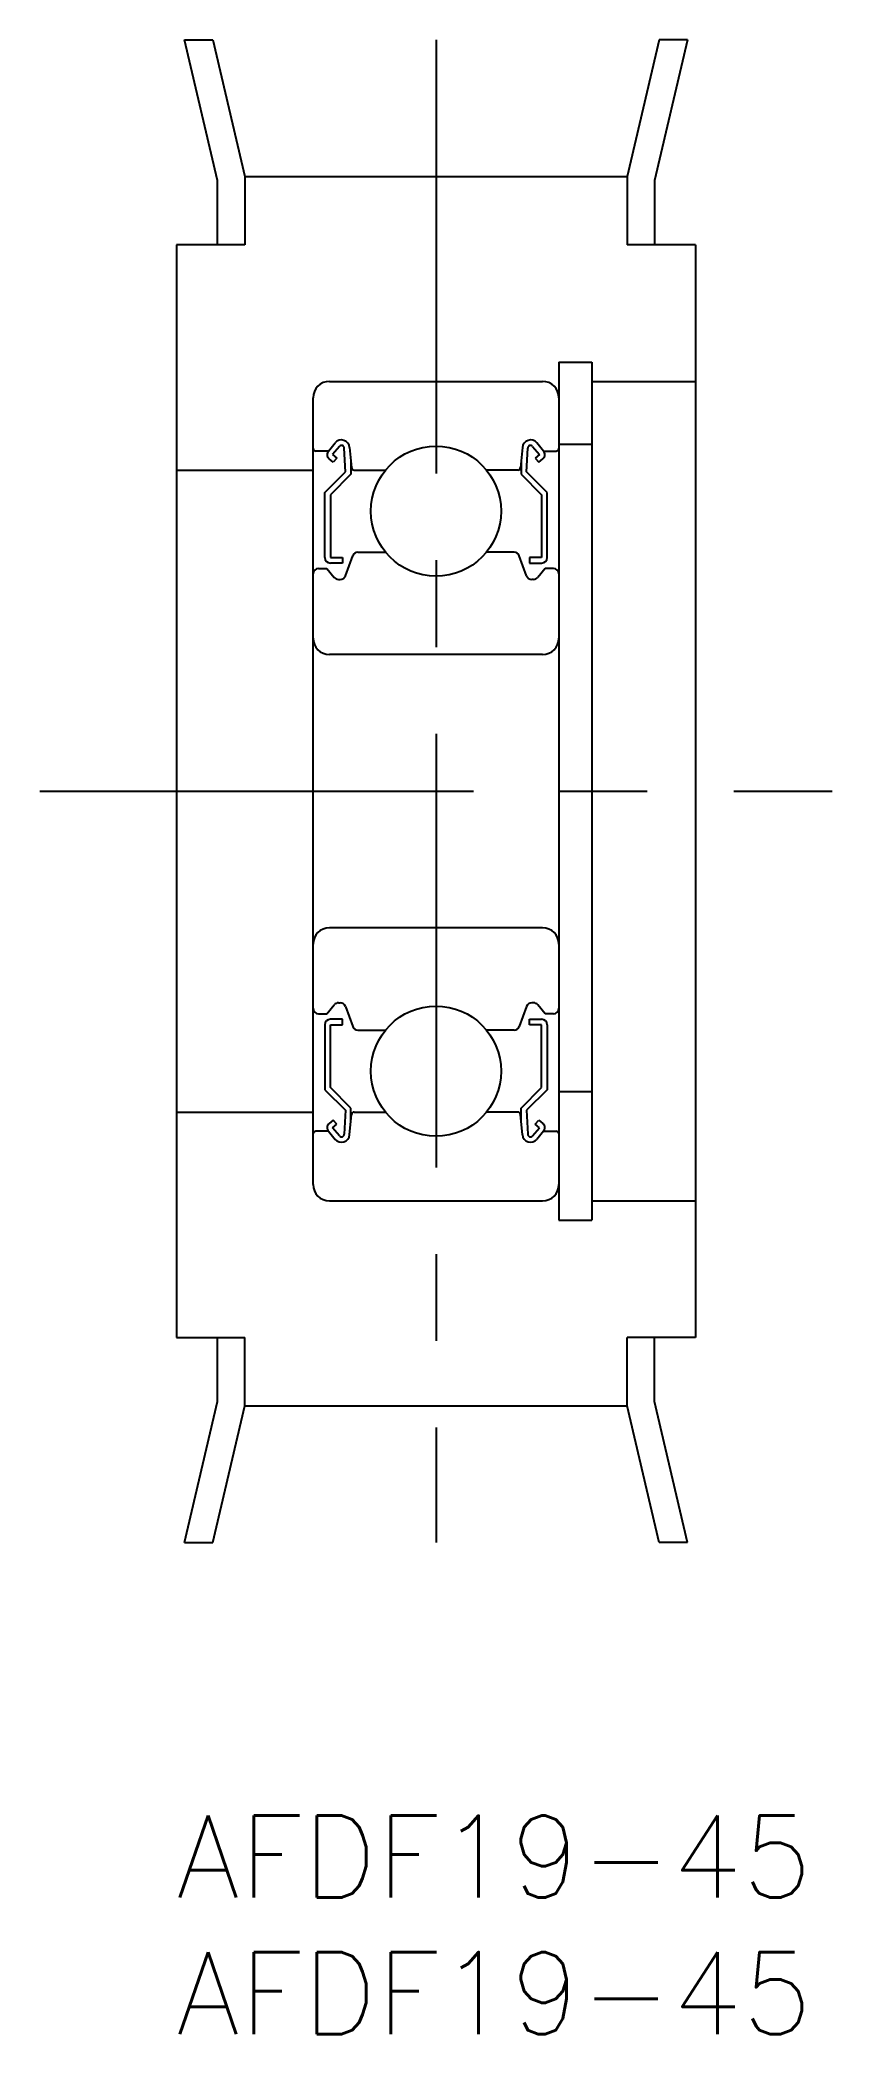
# Model space of a CAD drawing. Extents: x -5 to 24, y -8 to 65.
import ezdxf

# ---------------------------------------------------------------- set-up
doc = ezdxf.new("R2010")
doc.units = 0
doc.header["$LTSCALE"] = 0.5
doc.linetypes.add('CENTER', pattern=[50.8, 31.75, -6.35, 6.35, -6.35])
for name, color, linetype in [('MSM_CENTER', 1, 'CENTER'), ('MSM_CONTINUOUS', 7, 'CONTINUOUS'), ('MSM_PART_NUMBER', 7, 'CONTINUOUS')]:
    doc.layers.add(name, color=color, linetype=linetype)
doc.styles.get("Standard").update_dxf_attribs({"font": 'txt.shx', "height": 3, "bigfont": 'bigfont.shx'})

msp = doc.modelspace()

# ---------------------------------------------------------------- linework, layer by layer
at = {"layer": 'MSM_CENTER', "linetype": 'CENTER'}
for p, q in [((9.5, 65), (9.5, 10)), ((-5, 37.5), (24, 37.5))]:
    msp.add_line(p, q, dxfattribs=at)
at = {"layer": 'MSM_CONTINUOUS', "linetype": 'CONTINUOUS'}
for p, q in [((1.5, 59.848), (0.289, 65)), ((0.289, 65), (1.325, 65)), ((1.325, 65), (2.5, 60)), ((17.675, 65), (16.5, 60)), ((18.711, 65), (17.5, 59.848)), ((18.711, 65), (17.675, 65)), ((2.5, 60), (16.5, 60)), ((2.5, 60), (2.5, 57.5)), ((16.5, 60), (16.5, 57.5)), ((1.5, 57.5), (1.5, 59.848)), ((17.5, 59.848), (17.5, 57.5)), ((0, 57.5), (0, 17.5)), ((2.5, 57.5), (0, 57.5)), ((19, 57.5), (16.5, 57.5)), ((19, 57.5), (19, 17.5)), ((14, 53.2), (15.2, 53.2)), ((14, 53.2), (14, 21.8)), ((15.2, 53.2), (15.2, 21.8)), ((5, 23.1), (5, 51.9)), ((5.6, 52.5), (13.4, 52.5)), ((15.2, 52.5), (19, 52.5)), ((5.56, 49.95), (5.1, 49.95)), ((5.56, 49.95), (5.81, 50.247)), ((5.738, 49.54), (5.585, 49.668)), ((5.963, 50.119), (5.713, 49.821)), ((5.713, 49.821), (5.866, 49.693)), ((5.866, 49.693), (5.738, 49.54)), ((6.183, 49.183), (6.14, 50.06)), ((6.338, 50.081), (6.403, 49.341)), ((12.662, 50.081), (12.597, 49.341)), ((12.817, 49.183), (12.86, 50.06)), ((13.037, 50.119), (13.287, 49.821)), ((13.287, 49.821), (13.134, 49.693)), ((13.134, 49.693), (13.262, 49.54)), ((13.44, 49.95), (13.19, 50.247)), ((13.262, 49.54), (13.415, 49.668)), ((13.44, 49.95), (13.9, 49.95)), ((14, 50.2), (15.2, 50.2)), ((0, 49.25), (5, 49.25)), ((5.433, 48.433), (6.183, 49.183)), ((6.383, 49.1), (5.633, 48.35)), ((6.383, 49.57), (6.383, 49.1)), ((6.503, 49.25), (7.651, 49.25)), ((12.497, 49.25), (11.349, 49.25)), ((12.617, 49.57), (12.617, 49.1)), ((12.617, 49.1), (13.367, 48.35)), ((13.567, 48.433), (12.817, 49.183)), ((5.433, 46.05), (5.433, 48.433)), ((5.633, 48.35), (5.633, 46.05)), ((13.367, 48.35), (13.367, 46.05)), ((13.567, 46.05), (13.567, 48.433)), ((5.633, 46.05), (6.083, 46.05)), ((6.083, 46.05), (6.083, 45.85)), ((6.182, 45.382), (6.45, 46.118)), ((6.638, 46.25), (7.651, 46.25)), ((12.362, 46.25), (11.349, 46.25)), ((12.818, 45.382), (12.55, 46.118)), ((13.367, 46.05), (12.917, 46.05)), ((12.917, 46.05), (12.917, 45.85)), ((5.2, 45.65), (5.5, 45.65)), ((5.5, 45.65), (5.776, 45.321)), ((6.083, 45.85), (5.633, 45.85)), ((12.917, 45.85), (13.367, 45.85)), ((13.5, 45.65), (13.224, 45.321)), ((13.8, 45.65), (13.5, 45.65)), ((5.929, 45.25), (5.994, 45.25)), ((13.071, 45.25), (13.006, 45.25)), ((13.4, 42.5), (5.6, 42.5)), ((13.4, 32.5), (5.6, 32.5)), ((5.2, 29.35), (5.5, 29.35)), ((5.5, 29.35), (5.776, 29.679)), ((5.929, 29.75), (5.994, 29.75)), ((6.182, 29.618), (6.45, 28.882)), ((12.818, 29.618), (12.55, 28.882)), ((13.071, 29.75), (13.006, 29.75)), ((13.5, 29.35), (13.224, 29.679)), ((13.8, 29.35), (13.5, 29.35)), ((5.433, 28.95), (5.433, 26.567)), ((6.083, 29.15), (5.633, 29.15)), ((5.633, 26.65), (5.633, 28.95)), ((5.633, 28.95), (6.083, 28.95)), ((6.083, 28.95), (6.083, 29.15)), ((6.638, 28.75), (7.651, 28.75)), ((12.362, 28.75), (11.349, 28.75)), ((12.917, 28.95), (12.917, 29.15)), ((12.917, 29.15), (13.367, 29.15)), ((13.367, 28.95), (12.917, 28.95)), ((13.367, 26.65), (13.367, 28.95)), ((13.567, 28.95), (13.567, 26.567)), ((5.433, 26.567), (6.183, 25.817)), ((6.383, 25.9), (5.633, 26.65)), ((12.617, 25.9), (13.367, 26.65)), ((13.567, 26.567), (12.817, 25.817)), ((14, 26.5), (15.2, 26.5)), ((0, 25.75), (5, 25.75)), ((6.183, 25.817), (6.14, 24.94)), ((6.338, 24.919), (6.403, 25.659)), ((6.383, 25.43), (6.383, 25.9)), ((6.503, 25.75), (7.651, 25.75)), ((12.497, 25.75), (11.349, 25.75)), ((12.662, 24.919), (12.597, 25.659)), ((12.617, 25.43), (12.617, 25.9)), ((12.817, 25.817), (12.86, 24.94)), ((5.56, 25.05), (5.1, 25.05)), ((5.56, 25.05), (5.81, 24.753)), ((5.738, 25.46), (5.585, 25.332)), ((5.713, 25.179), (5.866, 25.307)), ((5.963, 24.881), (5.713, 25.179)), ((5.866, 25.307), (5.738, 25.46)), ((13.037, 24.881), (13.287, 25.179)), ((13.134, 25.307), (13.262, 25.46)), ((13.287, 25.179), (13.134, 25.307)), ((13.44, 25.05), (13.19, 24.753)), ((13.262, 25.46), (13.415, 25.332)), ((13.44, 25.05), (13.9, 25.05)), ((5.6, 22.5), (13.4, 22.5)), ((15.2, 22.5), (19, 22.5)), ((14, 21.8), (15.2, 21.8)), ((0, 17.5), (2.5, 17.5)), ((1.5, 15.152), (1.5, 17.5)), ((2.5, 15), (2.5, 17.5)), ((19, 17.5), (16.5, 17.5)), ((16.5, 15), (16.5, 17.5)), ((17.5, 15.152), (17.5, 17.5)), ((0.289, 10), (1.5, 15.152)), ((1.325, 10), (2.5, 15)), ((2.5, 15), (16.5, 15)), ((17.675, 10), (16.5, 15)), ((18.711, 10), (17.5, 15.152)), ((0.289, 10), (1.325, 10)), ((18.711, 10), (17.675, 10))]:
    msp.add_line(p, q, dxfattribs=at)
for centre in [(9.5, 47.75), (9.5, 27.25)]:
    msp.add_circle(centre, 2.381, dxfattribs=at)
for centre, radius, start, end in [((5.6, 51.9), 0.6, 90, 180), ((13.4, 51.9), 0.6, 0, 90), ((5.1, 50.05), 0.1, 180, 270), ((5.713, 49.821), 0.2, 140.00293, 230.08703), ((6.039, 50.055), 0.3, 4.99676, 140.00293), ((6.04, 50.055), 0.1, 2.81982, 140.00215), ((12.961, 50.055), 0.3, 39.99707, 175.00324), ((12.96, 50.055), 0.1, 39.99785, 177.18018), ((13.287, 49.821), 0.2, 309.91297, 39.99707), ((13.9, 50.05), 0.1, 270, 0), ((6.503, 49.35), 0.1, 184.99676, 269.9995), ((12.497, 49.35), 0.1, 270.0005, 355.00324), ((5.633, 46.05), 0.2, 180, 270), ((6.638, 46.05), 0.2, 90, 159.99139), ((12.362, 46.05), 0.2, 20.00861, 90), ((13.367, 46.05), 0.2, 270, 0), ((5.2, 45.45), 0.2, 90, 180), ((5.929, 45.45), 0.2, 219.99503, 270), ((5.994, 45.45), 0.2, 270, 339.99139), ((13.006, 45.45), 0.2, 200.00861, 270), ((13.071, 45.45), 0.2, 270, 320.00497), ((13.8, 45.45), 0.2, 0, 90), ((5.6, 43.1), 0.6, 180, 270), ((13.4, 43.1), 0.6, 270, 0), ((5.6, 31.9), 0.6, 90, 180), ((13.4, 31.9), 0.6, 0, 90), ((5.2, 29.55), 0.2, 180, 270), ((5.929, 29.55), 0.2, 90, 140.00497), ((5.994, 29.55), 0.2, 20.00861, 90), ((13.006, 29.55), 0.2, 90, 159.99139), ((13.071, 29.55), 0.2, 39.99503, 90), ((13.8, 29.55), 0.2, 270, 0), ((5.633, 28.95), 0.2, 90, 180), ((6.638, 28.95), 0.2, 200.00861, 270), ((12.362, 28.95), 0.2, 270, 339.99139), ((13.367, 28.95), 0.2, 0, 90), ((6.503, 25.65), 0.1, 90.0005, 175.00324), ((12.497, 25.65), 0.1, 4.99676, 89.9995), ((5.1, 24.95), 0.1, 90, 180), ((5.713, 25.179), 0.2, 129.91297, 219.99707), ((6.039, 24.945), 0.3, 219.99707, 355.00324), ((6.04, 24.945), 0.1, 219.99785, 357.18018), ((12.961, 24.945), 0.3, 184.99676, 320.00293), ((12.96, 24.945), 0.1, 182.81982, 320.00215), ((13.287, 25.179), 0.2, 320.00293, 50.08703), ((13.9, 24.95), 0.1, 0, 90), ((5.6, 23.1), 0.6, 180, 270), ((13.4, 23.1), 0.6, 270, 0)]:
    msp.add_arc(centre, radius, start, end, dxfattribs=at)

# ---------------------------------------------------------------- texts
at = {"layer": 'MSM_PART_NUMBER'}
for p in [(0, -3), (0, -8)]:
    msp.add_text('AFDF19-45', height=3, dxfattribs=at).set_placement(p)

doc.saveas('drawing.dxf')
